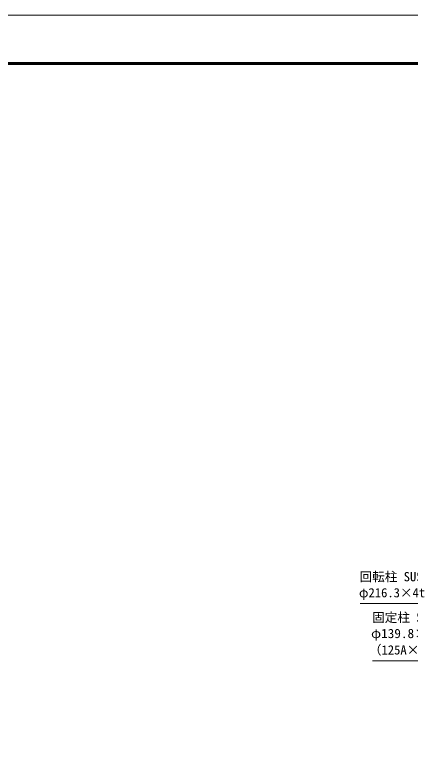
# Model space of a CAD drawing. Units: millimetres, scale not verified. Extents: x -11880 to 11880, y -8400 to 8400.
# Drawn here: x -6689 to -1497, y -1442 to 8400 of the extents above; entities that cross this region are included whole.
import ezdxf
from ezdxf.enums import TextEntityAlignment as Align

# ---------------------------------------------------------------- set-up
doc = ezdxf.new("R2010")
doc.units = ezdxf.units.MM
doc.header["$LTSCALE"] = 30
doc.layers.add('0-0_D-TTL', color=7, linetype='Continuous', lineweight=18)
doc.layers.add('0-4_寸法線', color=4, linetype='Continuous', lineweight=18)
doc.styles.add('ＭＳ ゴシック', font='')
doc.styles.get('ＭＳ ゴシック').set_extended_font_data('MS Gothic')

# ---------------------------------------------------------------- blocks, each defined once
blk = doc.blocks.new('S42')
at = {"layer": '0-4_寸法線'}
for points in [[(28445130.7, 87837246.7), (28486108.3, 87837246.7), (28495127.8, 87817315.5), (28496364.6, 87814582.3)], [(28494672.2, 87817109.3), (28496364.6, 87814582.3), (28495583.3, 87817521.6)]]:
    blk.add_lwpolyline(points, dxfattribs=at)
at = {"layer": '0-4_寸法線', "color": 254, "style": 'ＭＳ ゴシック'}
for s, p in [('回転柱 SUS304 HL', (28444939.7, 87844947.3)), ('φ216.3×4t', (28444698.7, 87838647.3))]:
    blk.add_text(s, height=3637, dxfattribs=at).set_placement(p, align=Align.BOTTOM_LEFT)
blk = doc.blocks.new('S47')
at = {"layer": '0-4_寸法線'}
for points in [[(28450072.9, 87814766.2), (28487392.9, 87814766.2), (28494651.7, 87800312.1), (28495998, 87797631.2)], [(28494204.9, 87800087.7), (28495998, 87797631.2), (28495098.5, 87800536.5)]]:
    blk.add_lwpolyline(points, dxfattribs=at)
at = {"layer": '0-4_寸法線', "color": 254, "style": 'ＭＳ ゴシック'}
for s, p in [('固定柱 STPG370', (28449882, 87828917.9)), ('（125A×SCH80）', (28448621.4, 87816166.7))]:
    blk.add_text(s, height=3637, dxfattribs=at).set_placement(p, align=Align.BOTTOM_LEFT)
at = {"layer": '0-4_寸法線', "color": 254, "style": 'ＭＳ ゴシック', "width": 1.05}
blk.add_text('φ139.8×9.5t', height=3637, dxfattribs=at).set_placement((28449468.1, 87822617.9), align=Align.BOTTOM_LEFT)

msp = doc.modelspace()

# ---------------------------------------------------------------- linework, layer by layer
at = {"layer": '0-0_D-TTL'}
for points in [[(-11880, -8400.08), (11880, -8400.08), (11880, 8399.92), (-11880, 8399.92)], [(-11116.29, 7779.34), (11116.29, 7779.34), (11116.29, -7777.8), (-11116.29, -7777.8)], [(-11109.21, 7772.27), (11109.21, 7772.27), (11109.21, -7770.73), (-11109.21, -7770.73)], [(-11102.14, 7765.2), (11102.14, 7765.2), (11102.14, -7763.66), (-11102.14, -7763.66)], [(-11095.07, 7758.13), (11095.07, 7758.13), (11095.07, -7756.58), (-11095.07, -7756.58)], [(-11088, 7751.06), (11088, 7751.06), (11088, -7749.51), (-11088, -7749.51)]]:
    msp.add_lwpolyline(points, close=True, dxfattribs=at)

# ---------------------------------------------------------------- block references
at = {"layer": '0-4_寸法線', "xscale": 0.03333333, "yscale": 0.03333333}
for name in ['S42', 'S47']:
    msp.add_blockref(name, (-950335.97, -2927222.87), dxfattribs=at)

doc.saveas('drawing.dxf')
